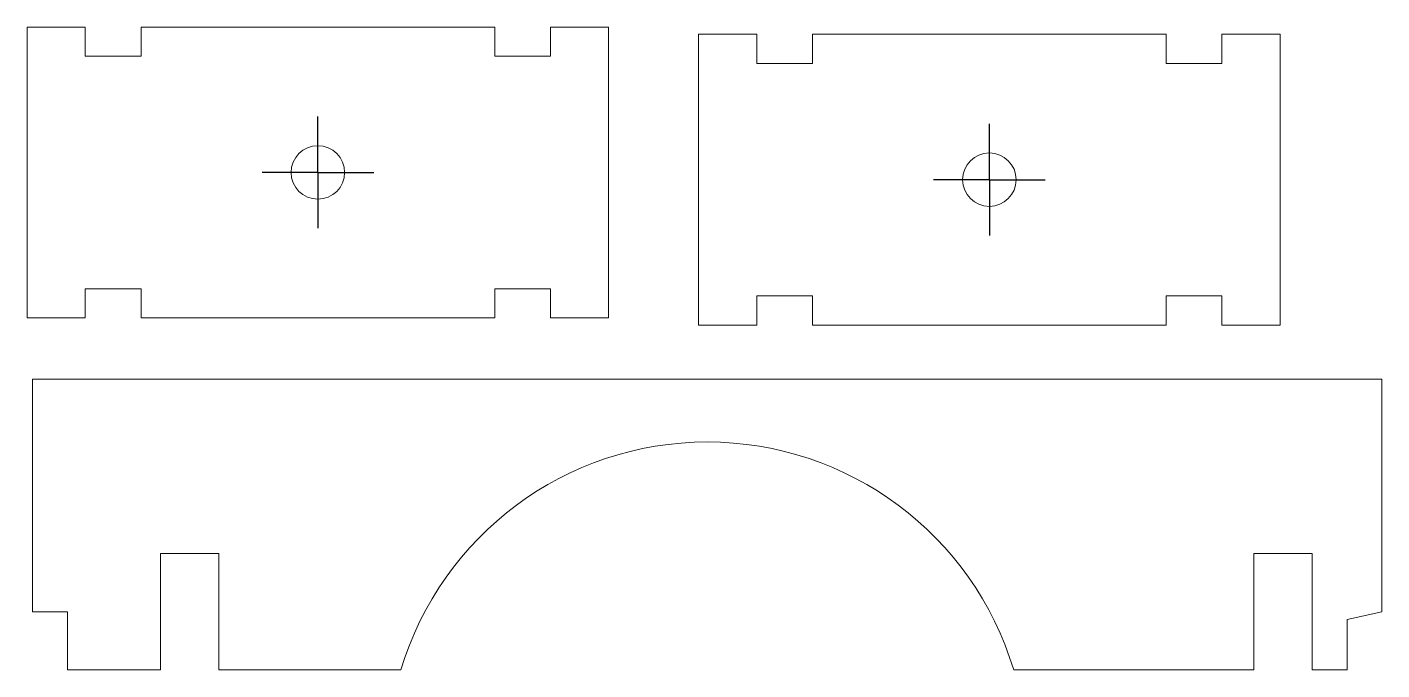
# Model space of a CAD drawing. Header units: millimetres. Extents: x 318 to 435, y 578 to 633.
import ezdxf

# ---------------------------------------------------------------- set-up
doc = ezdxf.new("R2010")
doc.units = ezdxf.units.MM
doc.linetypes.add('CENTERX2', pattern=[20.32, 12.7, -2.54, 2.54, -2.54])
doc.layers.add('CENTER', color=2, linetype='CENTERX2')

# ---------------------------------------------------------------- blocks, each defined once
blk = doc.blocks.new('SW_CENTERMARKSYMBOL_0')
at = {"layer": 'CENTER', "color": 0}
for p, q in [((0, 2.5), (0, 4.8)), ((0, 0), (0, 2.5)), ((-2.5, 0), (-4.8, 0)), ((0, 0), (-2.5, 0)), ((0, 0), (0, -2.5)), ((0, 0), (2.5, 0)), ((2.5, 0), (4.8, 0)), ((0, -2.5), (0, -4.8))]:
    blk.add_line(p, q, dxfattribs=at)
blk = doc.blocks.new('SW_CENTERMARKSYMBOL_1')
at = {"layer": 'CENTER', "color": 0}
for p, q in [((0, 2.5), (0, 4.8)), ((0, 0), (0, 2.5)), ((-2.5, 0), (-4.8, 0)), ((0, 0), (-2.5, 0)), ((0, 0), (0, -2.5)), ((0, 0), (2.5, 0)), ((2.5, 0), (4.8, 0)), ((0, -2.5), (0, -4.8))]:
    blk.add_line(p, q, dxfattribs=at)

msp = doc.modelspace()

# ---------------------------------------------------------------- linework, layer by layer
at = {"color": 7, "linetype": 'Continuous', "lineweight": 15}
for p, q in [((323.17, 633.02), (318.17, 633.02)), ((318.17, 633.02), (318.17, 608.02)), ((323.17, 630.52), (323.17, 633.02)), ((358.37, 633.02), (327.97, 633.02)), ((327.97, 633.02), (327.97, 630.52)), ((358.37, 630.52), (358.37, 633.02)), ((368.17, 633.02), (363.17, 633.02)), ((363.17, 633.02), (363.17, 630.52)), ((368.17, 608.02), (368.17, 633.02)), ((380.9, 632.4), (375.9, 632.4)), ((375.9, 632.4), (375.9, 607.4)), ((380.9, 629.9), (380.9, 632.4)), ((416.1, 632.4), (385.7, 632.4)), ((385.7, 632.4), (385.7, 629.9)), ((416.1, 629.9), (416.1, 632.4)), ((425.9, 632.4), (420.9, 632.4)), ((420.9, 632.4), (420.9, 629.9)), ((425.9, 607.4), (425.9, 632.4)), ((327.97, 630.52), (323.17, 630.52)), ((363.17, 630.52), (358.37, 630.52)), ((385.7, 629.9), (380.9, 629.9)), ((420.9, 629.9), (416.1, 629.9)), ((323.17, 608.02), (323.17, 610.52)), ((323.17, 610.52), (327.97, 610.52)), ((327.97, 610.52), (327.97, 608.02)), ((358.37, 608.02), (358.37, 610.52)), ((358.37, 610.52), (363.17, 610.52)), ((363.17, 610.52), (363.17, 608.02)), ((380.9, 607.4), (380.9, 609.9)), ((380.9, 609.9), (385.7, 609.9)), ((385.7, 609.9), (385.7, 607.4)), ((416.1, 607.4), (416.1, 609.9)), ((416.1, 609.9), (420.9, 609.9)), ((420.9, 609.9), (420.9, 607.4)), ((318.17, 608.02), (323.17, 608.02)), ((327.97, 608.02), (358.37, 608.02)), ((363.17, 608.02), (368.17, 608.02)), ((375.9, 607.4), (380.9, 607.4)), ((385.7, 607.4), (416.1, 607.4)), ((420.9, 607.4), (425.9, 607.4)), ((318.65, 602.75), (318.65, 582.75)), ((434.65, 602.75), (318.65, 602.75)), ((434.65, 582.75), (434.65, 602.75)), ((334.65, 587.75), (329.65, 587.75)), ((329.65, 587.75), (329.65, 577.75)), ((334.65, 577.75), (334.65, 587.75)), ((428.65, 587.75), (423.65, 587.75)), ((423.65, 587.75), (423.65, 577.75)), ((428.65, 577.75), (428.65, 587.75)), ((318.65, 582.75), (321.65, 582.75)), ((321.65, 582.75), (321.65, 577.75)), ((431.65, 582.08), (434.65, 582.75)), ((431.65, 577.75), (431.65, 582.08)), ((321.65, 577.75), (329.65, 577.75)), ((334.65, 577.75), (350.31, 577.75)), ((402.99, 577.75), (423.65, 577.75)), ((428.65, 577.75), (431.65, 577.75))]:
    msp.add_line(p, q, dxfattribs=at)
for centre in [(343.17, 620.52), (400.9, 619.9)]:
    msp.add_circle(centre, 2.3, dxfattribs=at)
msp.add_arc((376.65, 569.85), 27.5, 16.6947, 163.3053, dxfattribs=at)

# ---------------------------------------------------------------- block references
at = {"layer": 'CENTER'}
for name, p in [('SW_CENTERMARKSYMBOL_0', (343.17, 620.52)), ('SW_CENTERMARKSYMBOL_1', (400.9, 619.9))]:
    msp.add_blockref(name, p, dxfattribs=at)

doc.saveas('drawing.dxf')
